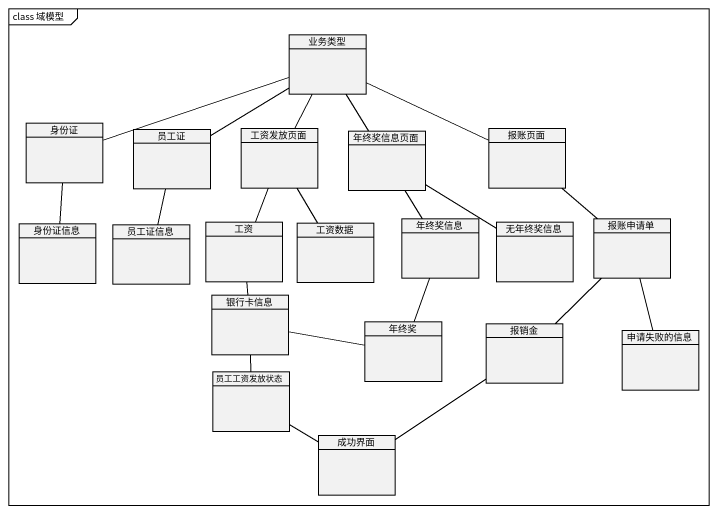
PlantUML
@startuml
mainframe class 域模型
hide circle
hide empty members
class 业务类型
class 身份证
class 员工证
class 工资发放页面
class 年终奖信息页面
class 报账页面
class 身份证信息
class 员工证信息
class 工资
class 工资数据
class 年终奖信息
class 无年终奖信息
class 报账申请单
class 银行卡信息
class 年终奖
class 报销金
class 申请失败的信息
class 员工工资发放状态
class 成功界面
身份证 -right- 业务类型
员工证 -up- 业务类型
工资发放页面 -up- 业务类型
工资发放页面 -- 工资数据
年终奖信息页面 -up- 业务类型
报账页面 -left- 业务类型
身份证信息 -up- 身份证
员工证信息 -up- 员工证
工资 -up- 工资发放页面
年终奖信息 -up- 年终奖信息页面
无年终奖信息 -up- 年终奖信息页面
报账申请单 -up- 报账页面
报账申请单 -- 报销金
银行卡信息 -up- 工资
年终奖 -up- 年终奖信息
年终奖 -left- 银行卡信息
报销金 -- 成功界面
申请失败的信息 -up- 报账申请单
员工工资发放状态 -up- 银行卡信息
成功界面 -up- 员工工资发放状态
@enduml
